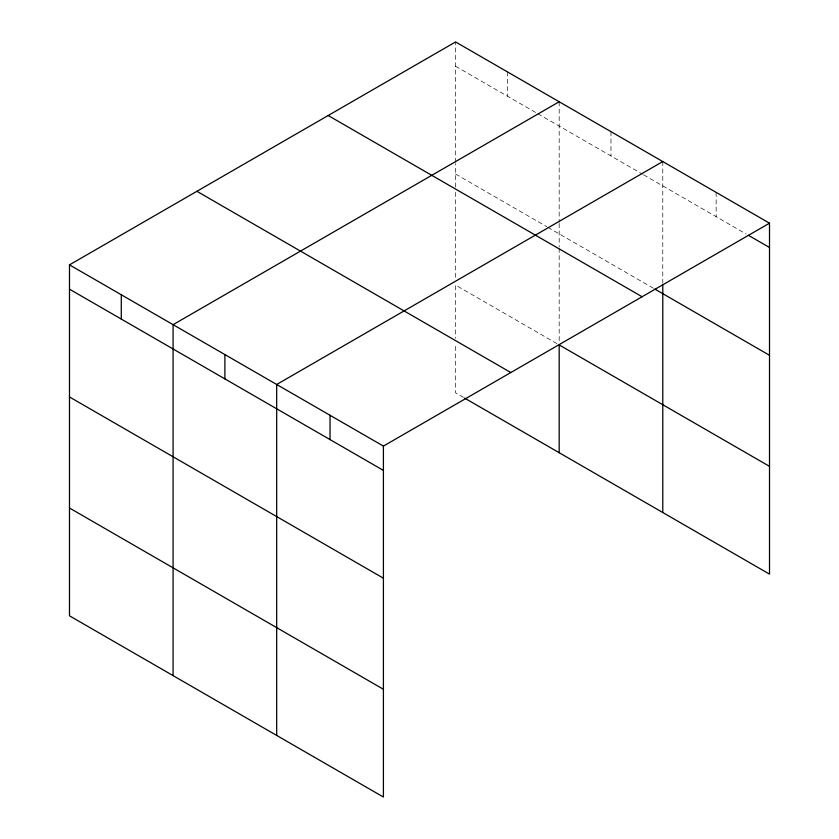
<?xml version="1.0" encoding="UTF-8"?>
<svg xmlns="http://www.w3.org/2000/svg" width="839" height="839" viewBox="0 0 839 839"><rect width="100%" height="100%" fill="white"/><g stroke="black" fill="none" stroke-linecap="round" stroke-linejoin="round"><path stroke-width="0.63" stroke-dasharray="4.2 3.15" d="M455.587 187.118L455.587 163.657M455.587 162.357L455.587 41.95M455.587 66.26L536.666 113.066M537.789 113.716L642.506 174.176M643.628 174.827L746.154 234.018M455.587 174.051L546.797 226.708M547.919 227.359L653.77 288.469M556.928 343.612L455.587 285.113L455.587 338.358M463.474 397.455L455.587 392.904L455.587 343.55M716.139 192.372L716.139 216.682M662.779 161.57L662.779 283.278M610.981 131.66L610.981 155.97M559.183 101.76L559.183 222.167M559.183 223.468L559.183 246.928M559.183 248.229L559.183 342.302M507.385 71.85L507.385 96.16M455.587 192.341L455.587 278.579"/><path stroke-width="1.26" d="M69.49 264.862L383.413 446.096L383.413 797.05L69.49 615.816L69.49 264.862L455.587 41.95L769.51 223.184L769.51 574.138L464.596 398.106M559.183 101.76L173.086 324.672L173.086 675.626M662.779 161.57L276.681 384.482L276.681 735.425M383.413 446.096L769.51 223.184M748.378 235.298L769.51 247.495M654.892 289.119L769.51 355.285M328.175 115.509L642.097 296.744M769.51 466.348L559.183 344.913L559.183 452.714M196.903 191.302L510.825 372.537M69.49 289.172L383.413 470.406M69.49 396.962L383.413 578.197M69.49 508.025L383.413 689.259M662.779 284.578L662.779 512.514M330.042 415.284L330.042 439.594M224.883 354.572L224.883 378.882M121.288 294.762L121.288 319.072"/></g></svg>
